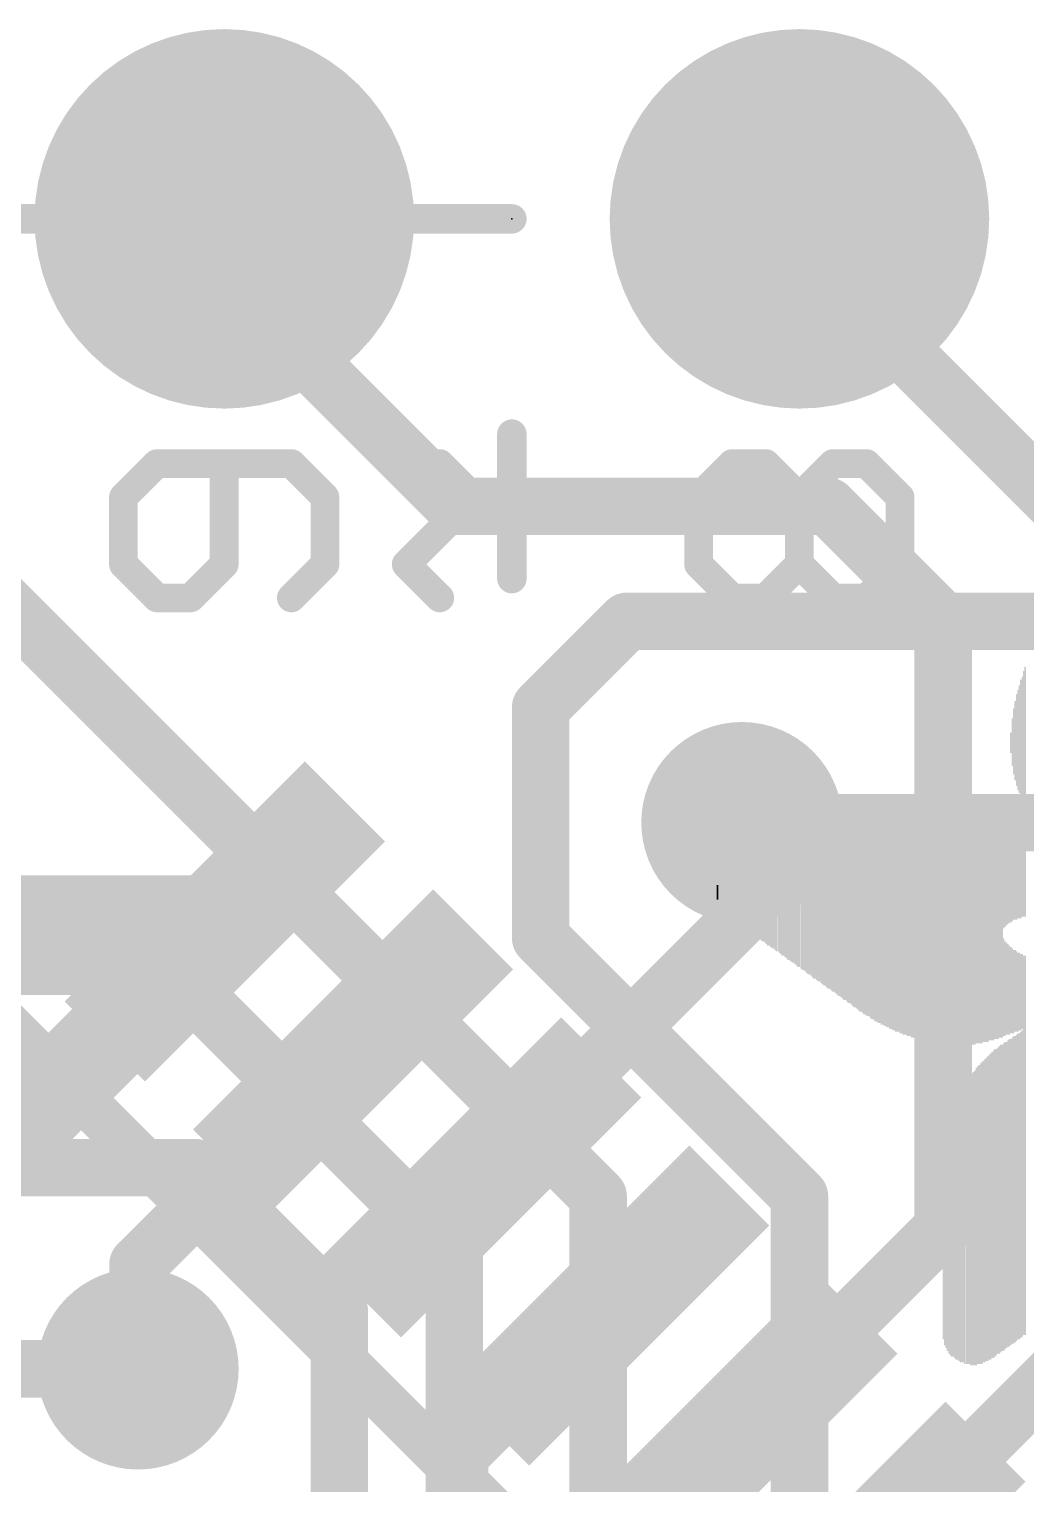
# Model space of a CAD drawing. Extents: x -10.9 to 50.9, y -4.8 to 29.4.
# Drawn here: x 23.27 to 27.67, y 16 to 22.43 of the extents above; entities that cross this region are included whole.
import ezdxf

# ---------------------------------------------------------------- set-up
doc = ezdxf.new("R2010")
doc.units = 0
for name, color, linetype in [('1', 12, 'CONTINUOUS'), ('16', 132, 'CONTINUOUS'), ('17', 110, 'CONTINUOUS'), ('18', 110, 'CONTINUOUS'), ('21', 40, 'CONTINUOUS'), ('23', 40, 'CONTINUOUS'), ('47', 253, 'CONTINUOUS')]:
    doc.layers.add(name, color=color, linetype=linetype)

# ---------------------------------------------------------------- blocks, each defined once
blk = doc.blocks.new('RECT')
blk.add_solid([(-0.5, -0.5), (0.5, -0.5), (-0.5, 0.5), (0.5, 0.5)])
blk = doc.blocks.new('ROUNDP')
at = {"const_width": 0.5}
blk.add_lwpolyline([(0, -0.25, 1), (0, 0.25, 1), (0, -0.25)], format="xyb", dxfattribs=at)
blk = doc.blocks.new('ROUNDV')
at = {"const_width": 0.5}
blk.add_lwpolyline([(0, -0.25, 1), (0, 0.25, 1), (0, -0.25)], format="xyb", dxfattribs=at)

msp = doc.modelspace()

# ---------------------------------------------------------------- linework, layer by layer
at = {"layer": '1'}
for points, const_width in [([(24.13, 21.336), (24.13, 21.59)], 0.254), ([(26.67, 21.463), (26.67, 21.59)], 0.254), ([(27.94, 20.193), (26.67, 21.463)], 0.254), ([(25.146, 20.32), (24.13, 21.336)], 0.254), ([(26.797, 20.32), (25.146, 20.32)], 0.254), ([(27.305, 19.812), (26.797, 20.32)], 0.254), ([(27.305, 17.1334), (27.305, 19.812)], 0.254), ([(26.416, 18.5071), (26.416, 18.923)], 0.254), ([(21.5872, 18.4866), (24.1328, 18.4866)], 0.4064), ([(24.1328, 18.4866), (22.86, 17.2139)], 0.4064), ([(25.2642, 17.3553), (26.416, 18.5071)], 0.254), ([(24.6985, 17.921), (23.749, 16.9715)], 0.254), ([(26.3955, 16.2239), (27.305, 17.1334)], 0.254), ([(23.749, 16.9715), (23.749, 16.51)], 0.254), ([(25.1693, 16.129), (25.8298, 16.7896)], 0.254), ([(26.9612, 15.6582), (27.94, 16.637)], 0.254), ([(25.1693, 15.3437), (25.1693, 16.129)], 0.254)]:
    msp.add_lwpolyline(points, dxfattribs=dict(at, const_width=const_width))
for points, const_width in [([(24.1935, 21.59, 1), (24.0665, 21.59)], 0.127), ([(26.7335, 21.59, 1), (26.6065, 21.59)], 0.127), ([(26.7149, 21.5079, 1), (26.6251, 21.4181)], 0.127), ([(26.6065, 21.463, 1), (26.7335, 21.463)], 0.127), ([(24.1749, 21.3809, 1), (24.0851, 21.2911)], 0.127), ([(24.0665, 21.336, 1), (24.1935, 21.336)], 0.127), ([(25.146, 20.3835, 1), (25.146, 20.2565)], 0.127), ([(26.8419, 20.3649, 1), (26.7521, 20.2751)], 0.127), ([(26.797, 20.2565, 1), (26.797, 20.3835)], 0.127), ([(25.1011, 20.2751, 1), (25.1909, 20.3649)], 0.127), ([(27.3685, 19.812, 1), (27.2415, 19.812)], 0.127), ([(27.2601, 19.7671, 1), (27.3499, 19.8569)], 0.127), ([(26.4795, 18.923, 1), (26.3525, 18.923)], 0.127), ([(24.2046, 18.4148, 1), (24.0609, 18.5585)], 0.2032), ([(24.1328, 18.385, 1), (24.1328, 18.5882)], 0.2032), ([(26.4609, 18.4622, 1), (26.3711, 18.552)], 0.127), ([(26.3525, 18.5071, 1), (26.4795, 18.5071)], 0.127), ([(24.7434, 17.8761, 1), (24.6536, 17.9659)], 0.127), ([(25.2193, 17.4002, 1), (25.3091, 17.3104)], 0.127), ([(27.3499, 17.0885, 1), (27.2601, 17.1783)], 0.127), ([(27.2415, 17.1334, 1), (27.3685, 17.1334)], 0.127), ([(23.8125, 16.9715, 1), (23.6855, 16.9715)], 0.127), ([(23.7041, 17.0164, 1), (23.7939, 16.9266)], 0.127), ([(25.8747, 16.7447, 1), (25.7849, 16.8345)], 0.127), ([(23.6855, 16.51, 1), (23.8125, 16.51)], 0.127), ([(26.3506, 16.2688, 1), (26.4404, 16.179)], 0.127), ([(25.2328, 16.129, 1), (25.1058, 16.129)], 0.127), ([(25.1244, 16.1739, 1), (25.2142, 16.0841)], 0.127)]:
    msp.add_lwpolyline(points, format="xyb", dxfattribs=dict(at, const_width=const_width))
at = {"layer": '16', "const_width": 0.254}
for points in [[(25.781, 17.272), (21.59, 21.463)], [(25.908, 19.812), (25.527, 19.431)], [(28.321, 19.812), (25.908, 19.812)], [(25.527, 19.431), (25.527, 18.415)], [(26.416, 18.923), (31.623, 18.923)], [(25.527, 18.415), (26.67, 17.272)], [(22.352, 18.288), (23.876, 18.288)], [(23.876, 18.288), (25.146, 17.018)], [(21.463, 17.399), (24.003, 17.399)], [(24.003, 17.399), (24.638, 16.764)], [(25.781, 17.272), (25.781, 14.732)], [(26.67, 17.272), (26.67, 14.351)], [(25.146, 17.018), (25.146, 15.367)], [(24.638, 16.764), (24.638, 15.875)], [(21.336, 16.51), (23.749, 16.51)]]:
    msp.add_lwpolyline(points, dxfattribs=at)
at = {"layer": '16', "const_width": 0.127}
for points in [[(25.908, 19.8755, 1), (25.908, 19.7485)], [(25.9529, 19.7671, 1), (25.8631, 19.8569)], [(25.5905, 19.431, 1), (25.4635, 19.431)], [(25.4821, 19.4759, 1), (25.5719, 19.3861)], [(26.416, 18.9865, 1), (26.416, 18.8595)], [(25.5719, 18.4599, 1), (25.4821, 18.3701)], [(25.4635, 18.415, 1), (25.5905, 18.415)], [(23.9209, 18.3329, 1), (23.8311, 18.2431)], [(23.876, 18.2245, 1), (23.876, 18.3515)], [(24.0479, 17.4439, 1), (23.9581, 17.3541)], [(24.003, 17.3355, 1), (24.003, 17.4625)], [(25.8445, 17.272, 1), (25.7175, 17.272)], [(25.7361, 17.2271, 1), (25.8259, 17.3169)], [(26.7335, 17.272, 1), (26.6065, 17.272)], [(26.6251, 17.2271, 1), (26.7149, 17.3169)], [(25.2095, 17.018, 1), (25.0825, 17.018)], [(25.1011, 16.9731, 1), (25.1909, 17.0629)], [(24.7015, 16.764, 1), (24.5745, 16.764)], [(24.5931, 16.7191, 1), (24.6829, 16.8089)], [(23.749, 16.4465, 1), (23.749, 16.5735)]]:
    msp.add_lwpolyline(points, format="xyb", dxfattribs=at)
at = {"layer": '21'}
for points, const_width in [([(23.833, 20.5089), (23.6847, 20.3606)], 0.127), ([(24.4262, 20.5089), (23.833, 20.5089)], 0.127), ([(24.1296, 20.064), (24.1296, 20.5089)], 0.127), ([(24.5745, 20.3606), (24.4262, 20.5089)], 0.127), ([(25.23, 20.3606), (25.0817, 20.5089)], 0.127), ([(26.2247, 20.3606), (26.373, 20.5089)], 0.127), ([(26.373, 20.5089), (26.5213, 20.5089)], 0.127), ([(26.5213, 20.5089), (26.6696, 20.3606)], 0.127), ([(26.6696, 20.3606), (26.8179, 20.5089)], 0.127), ([(26.8179, 20.5089), (26.9662, 20.5089)], 0.127), ([(26.9662, 20.5089), (27.1145, 20.3606)], 0.127), ([(23.6847, 20.3606), (23.6847, 20.064)], 0.127), ([(24.5745, 20.064), (24.5745, 20.3606)], 0.127), ([(24.9334, 20.064), (25.23, 20.3606)], 0.127), ([(26.2247, 20.064), (26.2247, 20.3606)], 0.127), ([(26.6696, 20.064), (26.6696, 20.3606)], 0.127), ([(27.1145, 20.3606), (27.1145, 20.064)], 0.127), ([(23.6847, 20.064), (23.833, 19.9157)], 0.127), ([(23.9813, 19.9157), (24.1296, 20.064)], 0.127), ([(24.4262, 19.9157), (24.5745, 20.064)], 0.127), ([(25.0817, 19.9157), (24.9334, 20.064)], 0.127), ([(26.373, 19.9157), (26.2247, 20.064)], 0.127), ([(26.6696, 20.064), (26.5213, 19.9157)], 0.127), ([(26.8179, 19.9157), (26.6696, 20.064)], 0.127), ([(27.1145, 20.064), (26.9662, 19.9157)], 0.127), ([(23.833, 19.9157), (23.9813, 19.9157)], 0.127), ([(26.5213, 19.9157), (26.373, 19.9157)], 0.127), ([(26.9662, 19.9157), (26.8179, 19.9157)], 0.127), ([(23.1428, 18.0624), (29.3654, 11.8398)], 0.2032)]:
    msp.add_lwpolyline(points, dxfattribs=dict(at, const_width=const_width))
at = {"layer": '21', "const_width": 0.0635}
for points in [[(23.833, 20.5407, 1), (23.833, 20.4772)], [(23.8555, 20.4865, 1), (23.8106, 20.5314)], [(24.1614, 20.5089, 1), (24.0979, 20.5089)], [(24.4487, 20.5314, 1), (24.4038, 20.4865)], [(24.4262, 20.4772, 1), (24.4262, 20.5407)], [(25.1042, 20.5314, 1), (25.0593, 20.4865)], [(26.373, 20.5407, 1), (26.373, 20.4772)], [(26.3955, 20.4865, 1), (26.3506, 20.5314)], [(26.5438, 20.5314, 1), (26.4989, 20.4865)], [(26.5213, 20.4772, 1), (26.5213, 20.5407)], [(26.8179, 20.5407, 1), (26.8179, 20.4772)], [(26.8404, 20.4865, 1), (26.7955, 20.5314)], [(26.9887, 20.5314, 1), (26.9438, 20.4865)], [(26.9662, 20.4772, 1), (26.9662, 20.5407)], [(23.7165, 20.3606, 1), (23.653, 20.3606)], [(23.6623, 20.3831, 1), (23.7072, 20.3382)], [(24.6062, 20.3606, 1), (24.5428, 20.3606)], [(24.552, 20.3382, 1), (24.597, 20.3831)], [(25.2525, 20.3382, 1), (25.2076, 20.3831)], [(25.2076, 20.3382, 1), (25.2525, 20.3831)], [(26.2565, 20.3606, 1), (26.193, 20.3606)], [(26.2023, 20.3831, 1), (26.2472, 20.3382)], [(26.7014, 20.3606, 1), (26.6379, 20.3606)], [(26.6472, 20.3831, 1), (26.6921, 20.3382)], [(26.6472, 20.3382, 1), (26.6921, 20.3831)], [(27.1462, 20.3606, 1), (27.0828, 20.3606)], [(27.092, 20.3382, 1), (27.137, 20.3831)], [(23.7072, 20.0865, 1), (23.6623, 20.0416)], [(24.1521, 20.0416, 1), (24.1072, 20.0865)], [(24.597, 20.0416, 1), (24.552, 20.0865)], [(24.9559, 20.0865, 1), (24.911, 20.0416)], [(24.911, 20.0865, 1), (24.9559, 20.0416)], [(26.2472, 20.0865, 1), (26.2023, 20.0416)], [(26.6921, 20.0865, 1), (26.6472, 20.0416)], [(26.6921, 20.0416, 1), (26.6472, 20.0865)], [(27.137, 20.0416, 1), (27.092, 20.0865)], [(23.653, 20.064, 1), (23.7165, 20.064)], [(24.0979, 20.064, 1), (24.1614, 20.064)], [(24.5428, 20.064, 1), (24.6062, 20.064)], [(26.193, 20.064, 1), (26.2565, 20.064)], [(26.6379, 20.064, 1), (26.7014, 20.064)], [(27.0828, 20.064, 1), (27.1462, 20.064)], [(23.833, 19.9475, 1), (23.833, 19.884)], [(23.8106, 19.8933, 1), (23.8555, 19.9382)], [(23.9589, 19.9382, 1), (24.0038, 19.8933)], [(23.9813, 19.884, 1), (23.9813, 19.9475)], [(24.4038, 19.9382, 1), (24.4487, 19.8933)], [(25.0593, 19.8933, 1), (25.1042, 19.9382)], [(26.373, 19.9475, 1), (26.373, 19.884)], [(26.3506, 19.8933, 1), (26.3955, 19.9382)], [(26.4989, 19.9382, 1), (26.5438, 19.8933)], [(26.5213, 19.884, 1), (26.5213, 19.9475)], [(26.8179, 19.9475, 1), (26.8179, 19.884)], [(26.7955, 19.8933, 1), (26.8404, 19.9382)], [(26.9438, 19.9382, 1), (26.9887, 19.8933)], [(26.9662, 19.884, 1), (26.9662, 19.9475)]]:
    msp.add_lwpolyline(points, format="xyb", dxfattribs=at)
at = {"layer": '23'}
msp.add_point((25.4, 21.59), dxfattribs=at)
at = {"layer": '47', "const_width": 0.13}
for points in [[(25.4, 21.59), (-7.538, 21.59)], [(25.4, 20.0008), (25.4, 20.6392)], [(25.0808, 20.32), (25.7192, 20.32)]]:
    msp.add_lwpolyline(points, dxfattribs=at)
at = {"layer": '47', "const_width": 0.065}
for points in [[(25.4, 21.5575, 1), (25.4, 21.6225)], [(25.4325, 20.6392, 1), (25.3675, 20.6392)], [(25.0808, 20.3525, 1), (25.0808, 20.2875)], [(25.7192, 20.2875, 1), (25.7192, 20.3525)], [(25.3675, 20.0008, 1), (25.4325, 20.0008)]]:
    msp.add_lwpolyline(points, format="xyb", dxfattribs=at)

# ---------------------------------------------------------------- block references
at = {"layer": '1', "xscale": 1.5, "yscale": 0.5, "rotation": 45}
for p in [(24.1328, 18.4866), (24.6985, 17.921), (25.2642, 17.3553), (25.8298, 16.7896), (26.3955, 16.2239), (26.9612, 15.6582)]:
    msp.add_blockref('RECT', p, dxfattribs=at)
at = {"layer": '17', "xscale": 1.6764, "yscale": 1.6764, "rotation": 90}
for p in [(24.13, 21.59), (24.13, 21.59), (26.67, 21.59), (26.67, 21.59)]:
    msp.add_blockref('ROUNDP', p, dxfattribs=at)
at = {"layer": '18', "xscale": 0.889, "yscale": 0.889}
for p in [(26.416, 18.923), (26.416, 18.923), (23.749, 16.51), (23.749, 16.51)]:
    msp.add_blockref('ROUNDV', p, dxfattribs=at)
at = {"layer": '21', "rotation": 90}
for p, xscale, yscale in [((27.6669, 19.304), 0.616, 0.0063), ((27.6479, 19.2945), 0.5207, 0.0064), ((27.6543, 19.2945), 0.5461, 0.0063), ((27.6606, 19.2977), 0.5905, 0.0064), ((27.6288, 19.2881), 0.4064, 0.0063), ((27.6352, 19.2882), 0.4445, 0.0064), ((27.6416, 19.2913), 0.4762, 0.0063), ((27.6162, 19.2818), 0.2921, 0.0063), ((27.6225, 19.285), 0.3493, 0.0064), ((27.6098, 19.2786), 0.2096, 0.0064), ((27.6035, 19.2754), 0.0889, 0.0063), ((27.0383, 18.4944), 0.9271, 0.0064), ((27.0447, 18.4912), 0.9334, 0.0063), ((27.051, 18.4912), 0.9334, 0.0064), ((27.0573, 18.488), 0.9398, 0.0063), ((27.0637, 18.4912), 0.9462, 0.0064), ((27.0701, 18.4881), 0.9525, 0.0063), ((27.0764, 18.4912), 0.9588, 0.0064), ((27.0828, 18.488), 0.9652, 0.0063), ((27.0891, 18.488), 0.9652, 0.0064), ((27.0954, 18.4849), 0.9715, 0.0063), ((27.1018, 18.4881), 0.9779, 0.0064), ((27.1082, 18.4881), 0.9779, 0.0063), ((27.1145, 18.4849), 0.9843, 0.0064), ((27.1209, 18.488), 0.9906, 0.0063), ((27.1272, 18.4849), 0.9969, 0.0064), ((27.1335, 18.4849), 0.9969, 0.0063), ((27.1399, 18.4849), 0.9969, 0.0064), ((27.1463, 18.4817), 1.0033, 0.0063), ((27.1526, 18.4849), 1.0097, 0.0064), ((27.159, 18.4849), 1.0097, 0.0063), ((27.1653, 18.4817), 1.016, 0.0064), ((27.1716, 18.4817), 1.016, 0.0063), ((27.178, 18.4817), 1.016, 0.0064), ((27.1844, 18.4817), 1.0287, 0.0063), ((27.1907, 18.4817), 1.0287, 0.0064), ((27.1971, 18.4817), 1.0287, 0.0063), ((27.2034, 18.4785), 1.035, 0.0064), ((27.2097, 18.4785), 1.035, 0.0063), ((27.2161, 18.4785), 1.035, 0.0064), ((27.2225, 18.4817), 1.0414, 0.0063), ((27.2288, 18.4785), 1.0478, 0.0064), ((27.2352, 18.4785), 1.0478, 0.0063), ((27.2415, 18.4785), 1.0478, 0.0064), ((27.2478, 18.4785), 1.0478, 0.0063), ((27.2542, 18.4785), 1.0478, 0.0064), ((27.2606, 18.4754), 1.0541, 0.0063), ((27.2669, 18.4754), 1.0541, 0.0064), ((27.2733, 18.4754), 1.0541, 0.0063), ((27.2796, 18.4754), 1.0541, 0.0064), ((27.2859, 18.4754), 1.0541, 0.0063), ((27.2923, 18.4753), 1.0668, 0.0064), ((27.2987, 18.4753), 1.0668, 0.0063), ((27.305, 18.4753), 1.0668, 0.0064), ((27.3114, 18.4753), 1.0668, 0.0063), ((27.3177, 18.4753), 1.0668, 0.0064), ((27.324, 18.4753), 1.0668, 0.0063), ((27.3304, 18.4753), 1.0668, 0.0064), ((27.3368, 18.4753), 1.0668, 0.0063), ((27.3431, 18.4753), 1.0668, 0.0064), ((27.3495, 18.4753), 1.0668, 0.0063), ((27.3558, 18.4753), 1.0668, 0.0064), ((27.3621, 18.4753), 1.0668, 0.0063), ((27.3685, 18.4753), 1.0668, 0.0064), ((27.3749, 18.4753), 1.0668, 0.0063), ((27.3812, 18.4721), 1.0605, 0.0064), ((27.3876, 18.4721), 1.0605, 0.0063), ((27.3939, 18.4721), 1.0605, 0.0064), ((27.4002, 18.4721), 1.0605, 0.0063), ((27.4066, 18.4721), 1.0605, 0.0064), ((27.413, 18.4721), 1.0605, 0.0063), ((27.4193, 18.4721), 1.0605, 0.0064), ((27.4257, 18.4721), 1.0605, 0.0063), ((27.432, 18.4721), 1.0605, 0.0064), ((27.4383, 18.4721), 1.0605, 0.0063), ((27.4447, 18.4689), 1.0541, 0.0064), ((27.4511, 18.4721), 1.0477, 0.0063), ((27.4574, 18.4721), 1.0477, 0.0064), ((27.4638, 18.4721), 1.0477, 0.0063), ((27.4701, 18.4721), 1.0477, 0.0064), ((27.4764, 18.469), 1.0414, 0.0063), ((27.4828, 18.4721), 1.0351, 0.0064), ((27.4892, 18.4721), 1.0351, 0.0063), ((27.4955, 18.4721), 1.0351, 0.0064), ((27.5019, 18.4689), 1.0287, 0.0063), ((27.5082, 18.4721), 1.0223, 0.0064), ((27.5145, 18.4721), 1.0223, 0.0063), ((27.5209, 18.4721), 1.0223, 0.0064), ((27.5273, 18.469), 1.016, 0.0063), ((27.5336, 18.4721), 1.0097, 0.0064), ((27.54, 18.4721), 1.0097, 0.0063), ((27.5463, 18.4689), 1.0033, 0.0064), ((27.5526, 18.4721), 0.9969, 0.0063), ((27.559, 18.4721), 0.9969, 0.0064), ((27.5654, 18.469), 0.9906, 0.0063), ((27.5717, 18.7103), 0.508, 0.0064), ((27.5781, 18.7103), 0.4953, 0.0063), ((27.5844, 18.7135), 0.4889, 0.0064), ((27.5907, 18.7166), 0.4826, 0.0063), ((26.8415, 18.5261), 0.7366, 0.0063), ((26.8478, 18.5261), 0.7366, 0.0064), ((26.8542, 18.523), 0.7429, 0.0063), ((26.8605, 18.523), 0.7557, 0.0064), ((26.8669, 18.5198), 0.762, 0.0063), ((26.8732, 18.5198), 0.762, 0.0064), ((26.8796, 18.5166), 0.7684, 0.0063), ((26.8859, 18.5166), 0.781, 0.0064), ((26.8923, 18.5166), 0.781, 0.0063), ((26.8986, 18.5166), 0.7938, 0.0064), ((26.905, 18.5135), 0.8001, 0.0063), ((26.9113, 18.5102), 0.8065, 0.0064), ((26.9177, 18.5102), 0.8065, 0.0063), ((26.924, 18.5102), 0.8191, 0.0064), ((26.9304, 18.507), 0.8255, 0.0063), ((26.9367, 18.5039), 0.8318, 0.0064), ((26.9431, 18.5071), 0.8382, 0.0063), ((26.9494, 18.5039), 0.8446, 0.0064), ((26.9558, 18.5008), 0.8509, 0.0063), ((26.9621, 18.5039), 0.8572, 0.0064), ((26.9685, 18.5007), 0.8636, 0.0063), ((26.9748, 18.5007), 0.8636, 0.0064), ((26.9811, 18.5008), 0.8763, 0.0063), ((26.9875, 18.4976), 0.8827, 0.0064), ((26.9939, 18.4976), 0.8827, 0.0063), ((27.0002, 18.4976), 0.8953, 0.0064), ((27.0066, 18.4944), 0.9017, 0.0063), ((27.0129, 18.4944), 0.9017, 0.0064), ((27.0192, 18.4944), 0.9144, 0.0063), ((27.0256, 18.4944), 0.9144, 0.0064), ((27.032, 18.4912), 0.9208, 0.0063), ((27.5971, 18.7167), 0.4699, 0.0064), ((27.6035, 18.7167), 0.4699, 0.0063), ((27.6098, 18.7166), 0.4572, 0.0064), ((27.6162, 18.7198), 0.4508, 0.0063), ((27.6225, 18.7167), 0.4445, 0.0064), ((27.6288, 18.7167), 0.4445, 0.0063), ((27.6352, 18.7166), 0.4318, 0.0064), ((27.6416, 18.7166), 0.4318, 0.0063), ((27.6479, 18.7135), 0.4255, 0.0064), ((27.6543, 18.7135), 0.4127, 0.0063), ((27.6606, 18.7135), 0.4127, 0.0064), ((27.6669, 18.7103), 0.4064, 0.0063), ((26.6446, 18.5674), 0.527, 0.0064), ((26.651, 18.5642), 0.5334, 0.0063), ((26.6573, 18.5611), 0.5397, 0.0064), ((26.6637, 18.5611), 0.5525, 0.0063), ((26.67, 18.5611), 0.5525, 0.0064), ((26.6764, 18.5579), 0.5588, 0.0063), ((26.6827, 18.5579), 0.5715, 0.0064), ((26.6891, 18.5579), 0.5715, 0.0063), ((26.6954, 18.5547), 0.5778, 0.0064), ((26.7018, 18.5547), 0.5906, 0.0063), ((26.7081, 18.5516), 0.5969, 0.0064), ((26.7145, 18.5516), 0.5969, 0.0063), ((26.7208, 18.5515), 0.6096, 0.0064), ((26.7272, 18.5483), 0.6159, 0.0063), ((26.7335, 18.5451), 0.6223, 0.0064), ((26.7399, 18.5483), 0.6287, 0.0063), ((26.7462, 18.5452), 0.635, 0.0064), ((26.7526, 18.542), 0.6414, 0.0063), ((26.7589, 18.542), 0.6414, 0.0064), ((26.7653, 18.542), 0.654, 0.0063), ((26.7716, 18.5388), 0.6604, 0.0064), ((26.778, 18.5357), 0.6667, 0.0063), ((26.7843, 18.5389), 0.6731, 0.0064), ((26.7907, 18.5357), 0.6795, 0.0063), ((26.797, 18.5325), 0.6858, 0.0064), ((26.8034, 18.5357), 0.6921, 0.0063), ((26.8097, 18.5325), 0.6985, 0.0064), ((26.8161, 18.5293), 0.7048, 0.0063), ((26.8224, 18.5325), 0.7112, 0.0064), ((26.8288, 18.5293), 0.7176, 0.0063), ((26.8351, 18.5262), 0.7239, 0.0064), ((26.4478, 18.6055), 0.3238, 0.0063), ((26.4541, 18.6023), 0.3302, 0.0064), ((26.4605, 18.5992), 0.3365, 0.0063), ((26.4668, 18.6024), 0.3429, 0.0064), ((26.4732, 18.5992), 0.3493, 0.0063), ((26.4795, 18.596), 0.3556, 0.0064), ((26.4859, 18.596), 0.3683, 0.0063), ((26.4922, 18.596), 0.3683, 0.0064), ((26.4986, 18.5928), 0.3746, 0.0063), ((26.5049, 18.5928), 0.3874, 0.0064), ((26.5113, 18.5928), 0.3874, 0.0063), ((26.5176, 18.5897), 0.3937, 0.0064), ((26.524, 18.5896), 0.4064, 0.0063), ((26.5303, 18.5864), 0.4127, 0.0064), ((26.5367, 18.5864), 0.4127, 0.0063), ((26.543, 18.5832), 0.4191, 0.0064), ((26.5494, 18.5833), 0.4318, 0.0063), ((26.5557, 18.5833), 0.4318, 0.0064), ((26.5621, 18.5832), 0.4445, 0.0063), ((26.5684, 18.5801), 0.4508, 0.0064), ((26.5748, 18.5801), 0.4508, 0.0063), ((26.5811, 18.5769), 0.4572, 0.0064), ((26.5875, 18.577), 0.4699, 0.0063), ((26.5938, 18.5738), 0.4763, 0.0064), ((26.6002, 18.5738), 0.4763, 0.0063), ((26.6065, 18.5738), 0.4889, 0.0064), ((26.6129, 18.5706), 0.4953, 0.0063), ((26.6192, 18.5674), 0.5016, 0.0064), ((26.6256, 18.5706), 0.508, 0.0063), ((26.6319, 18.5674), 0.5144, 0.0064), ((26.6383, 18.5643), 0.5207, 0.0063), ((26.3335, 18.6182), 0.1714, 0.0063), ((26.3398, 18.6182), 0.1842, 0.0064), ((26.3462, 18.6182), 0.1968, 0.0063), ((26.3525, 18.6182), 0.2096, 0.0064), ((26.3589, 18.6182), 0.2222, 0.0063), ((26.3652, 18.6182), 0.2222, 0.0064), ((26.3716, 18.6182), 0.235, 0.0063), ((26.3779, 18.6151), 0.2413, 0.0064), ((26.3843, 18.615), 0.254, 0.0063), ((26.3906, 18.6119), 0.2603, 0.0064), ((26.397, 18.6151), 0.2667, 0.0063), ((26.4033, 18.6119), 0.2731, 0.0064), ((26.4097, 18.6119), 0.2857, 0.0063), ((26.416, 18.6087), 0.2921, 0.0064), ((26.4224, 18.6087), 0.2921, 0.0063), ((26.4287, 18.6087), 0.3048, 0.0064), ((26.4351, 18.6055), 0.3112, 0.0063), ((26.4414, 18.6055), 0.3112, 0.0064), ((26.3081, 18.6151), 0.0635, 0.0063), ((26.3144, 18.615), 0.1016, 0.0064), ((26.3208, 18.6182), 0.1334, 0.0063), ((26.3271, 18.6214), 0.1524, 0.0064), ((27.5717, 18.1959), 0.4318, 0.0064), ((27.5781, 18.1896), 0.4191, 0.0063), ((27.5844, 18.1896), 0.4064, 0.0064), ((27.5907, 18.1864), 0.4, 0.0063), ((27.5971, 18.1833), 0.3937, 0.0064), ((27.6035, 18.1832), 0.381, 0.0063), ((27.6098, 18.1801), 0.3747, 0.0064), ((27.6162, 18.1769), 0.3683, 0.0063), ((27.6225, 18.1801), 0.3619, 0.0064), ((27.6288, 18.1769), 0.3556, 0.0063), ((27.6352, 18.1737), 0.3492, 0.0064), ((27.6416, 18.1769), 0.3429, 0.0063), ((27.6479, 18.1737), 0.3366, 0.0064), ((27.6543, 18.1769), 0.3302, 0.0063), ((27.6606, 17.4974), 1.6764, 0.0064), ((27.6669, 17.4974), 1.6764, 0.0063), ((27.6479, 17.3228), 1.3526, 0.0064), ((27.6543, 17.3292), 1.3525, 0.0063), ((27.5463, 17.253), 1.3525, 0.0064), ((27.5526, 17.2562), 1.3589, 0.0063), ((27.559, 17.2625), 1.3589, 0.0064), ((27.5654, 17.2657), 1.3525, 0.0063), ((27.5717, 17.2689), 1.3589, 0.0064), ((27.5781, 17.2752), 1.3589, 0.0063), ((27.5844, 17.2783), 1.3525, 0.0064), ((27.5907, 17.2847), 1.3526, 0.0063), ((27.5971, 17.2879), 1.3589, 0.0064), ((27.6035, 17.2911), 1.3525, 0.0063), ((27.6098, 17.2974), 1.3526, 0.0064), ((27.6162, 17.3006), 1.3589, 0.0063), ((27.6225, 17.3038), 1.3525, 0.0064), ((27.6288, 17.3101), 1.3526, 0.0063), ((27.6352, 17.3164), 1.3525, 0.0064), ((27.6416, 17.3164), 1.3525, 0.0063), ((27.4764, 17.1989), 1.3335, 0.0063), ((27.4828, 17.2053), 1.3335, 0.0064), ((27.4892, 17.2085), 1.3398, 0.0063), ((27.4955, 17.2149), 1.3399, 0.0064), ((27.5019, 17.218), 1.3462, 0.0063), ((27.5082, 17.2244), 1.3462, 0.0064), ((27.5145, 17.2276), 1.3525, 0.0063), ((27.5209, 17.2339), 1.3526, 0.0064), ((27.5273, 17.237), 1.3589, 0.0063), ((27.5336, 17.2434), 1.3589, 0.0064), ((27.54, 17.2466), 1.3526, 0.0063), ((27.4257, 17.164), 1.2763, 0.0063), ((27.432, 17.1704), 1.289, 0.0064), ((27.4383, 17.1736), 1.2954, 0.0063), ((27.4447, 17.1768), 1.3017, 0.0064), ((27.4511, 17.1831), 1.3144, 0.0063), ((27.4574, 17.1895), 1.3145, 0.0064), ((27.4638, 17.1926), 1.3208, 0.0063), ((27.4701, 17.1958), 1.3272, 0.0064), ((27.3876, 17.1387), 1.2001, 0.0063), ((27.3939, 17.145), 1.2128, 0.0064), ((27.4002, 17.1482), 1.2319, 0.0063), ((27.4066, 17.1545), 1.2446, 0.0064), ((27.413, 17.1577), 1.251, 0.0063), ((27.4193, 17.164), 1.2637, 0.0064), ((27.3621, 17.1165), 1.1303, 0.0063), ((27.3685, 17.1259), 1.1493, 0.0064), ((27.3749, 17.1291), 1.1684, 0.0063), ((27.3812, 17.1323), 1.1874, 0.0064), ((27.3368, 17.091), 1.0414, 0.0063), ((27.3431, 17.0974), 1.0668, 0.0064), ((27.3495, 17.1069), 1.0858, 0.0063), ((27.3558, 17.1133), 1.1113, 0.0064), ((27.324, 17.0752), 0.9715, 0.0063), ((27.3304, 17.0815), 1.0096, 0.0064), ((27.3114, 17.0529), 0.8763, 0.0063), ((27.3177, 17.0657), 0.9271, 0.0064), ((27.305, 17.0371), 0.7937, 0.0064)]:
    msp.add_blockref('RECT', p, dxfattribs=dict(at, xscale=xscale, yscale=yscale))

doc.saveas('drawing.dxf')
